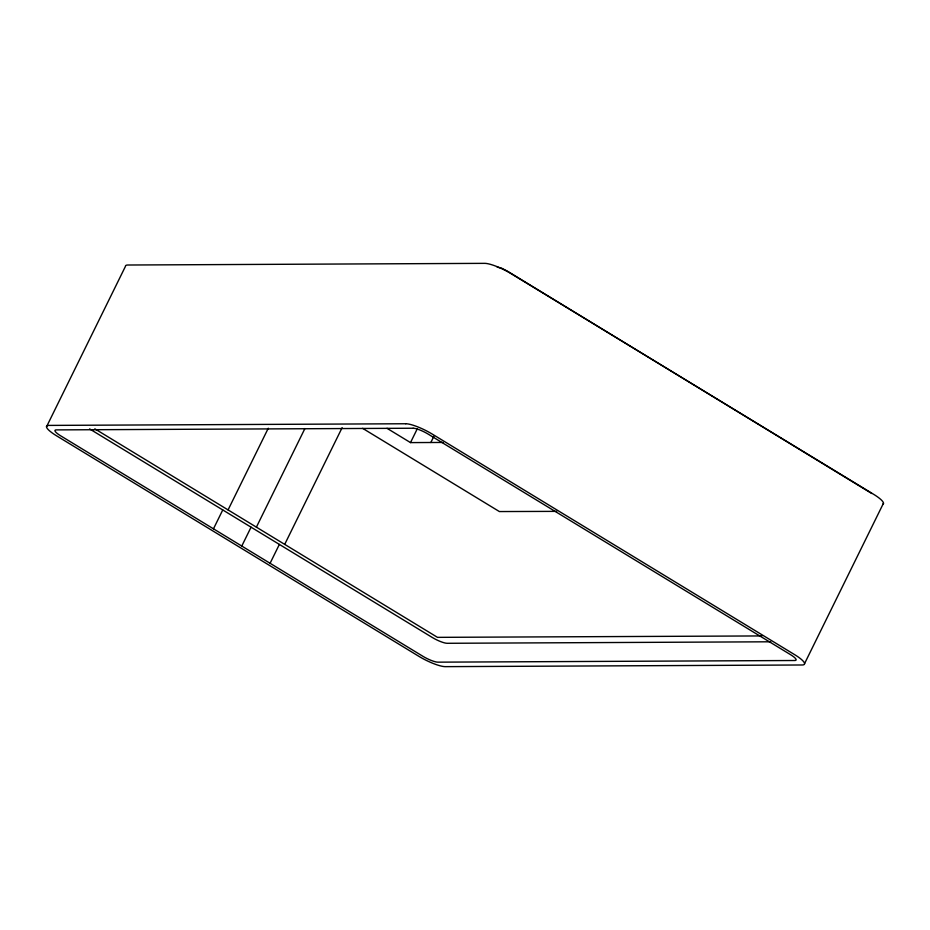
<?xml version="1.0" encoding="UTF-8"?>
<svg xmlns="http://www.w3.org/2000/svg" width="930" height="930" viewBox="0 0 930 930"><rect width="100%" height="100%" fill="white"/><g stroke="black" fill="none" stroke-linecap="round" stroke-linejoin="round"><path stroke-width="1.4" d="M46.5 426.812L125.422 266.422A21.518 4.545 26.2 0 1 127.84 265.015L484.716 263.353A21.518 4.545 26.2 0 1 511.093 273.653L873.479 494.214A21.518 4.545 26.2 0 1 882.93 504.223M213.47 528.821L222.758 509.954M228.071 509.931L268.282 428.219M241.777 546.05L251.065 527.182M256.389 527.159L304.889 428.591M270.095 563.278L279.372 544.41M284.696 544.387L342.135 427.672M387.02 428.312L410.502 442.599L417.303 428.765M430.846 442.506L433.938 436.217M804.578 663.578L883.5 503.188M410.502 442.599L443.052 442.448M556.71 511.372L499.387 511.558L362.642 428.346M761.903 635.934L437.484 637.352L94.814 428.823M770.714 641.793L447.202 643.293A12.195 2.581 26.2 0 1 432.252 637.457L89.594 428.904M497.178 267.108L501.491 268.142L507.129 270.99L871.747 493.493M405.794 423.755L48.918 425.405A21.518 4.545 26.2 0 0 56.521 435.786L418.907 656.348A21.518 4.545 26.2 0 0 445.284 666.647L802.16 664.985A21.518 4.545 26.2 0 0 794.557 654.604L432.171 434.043A21.518 4.545 26.2 0 0 405.794 423.755M413.153 428.23L56.277 429.893A12.195 2.581 26.2 0 0 60.59 435.775L422.976 656.336A12.195 2.581 26.2 0 0 437.925 662.16L794.79 660.509A12.195 2.581 26.2 0 0 790.488 654.627L428.102 434.066A12.195 2.581 26.2 0 0 413.153 428.23"/></g></svg>
